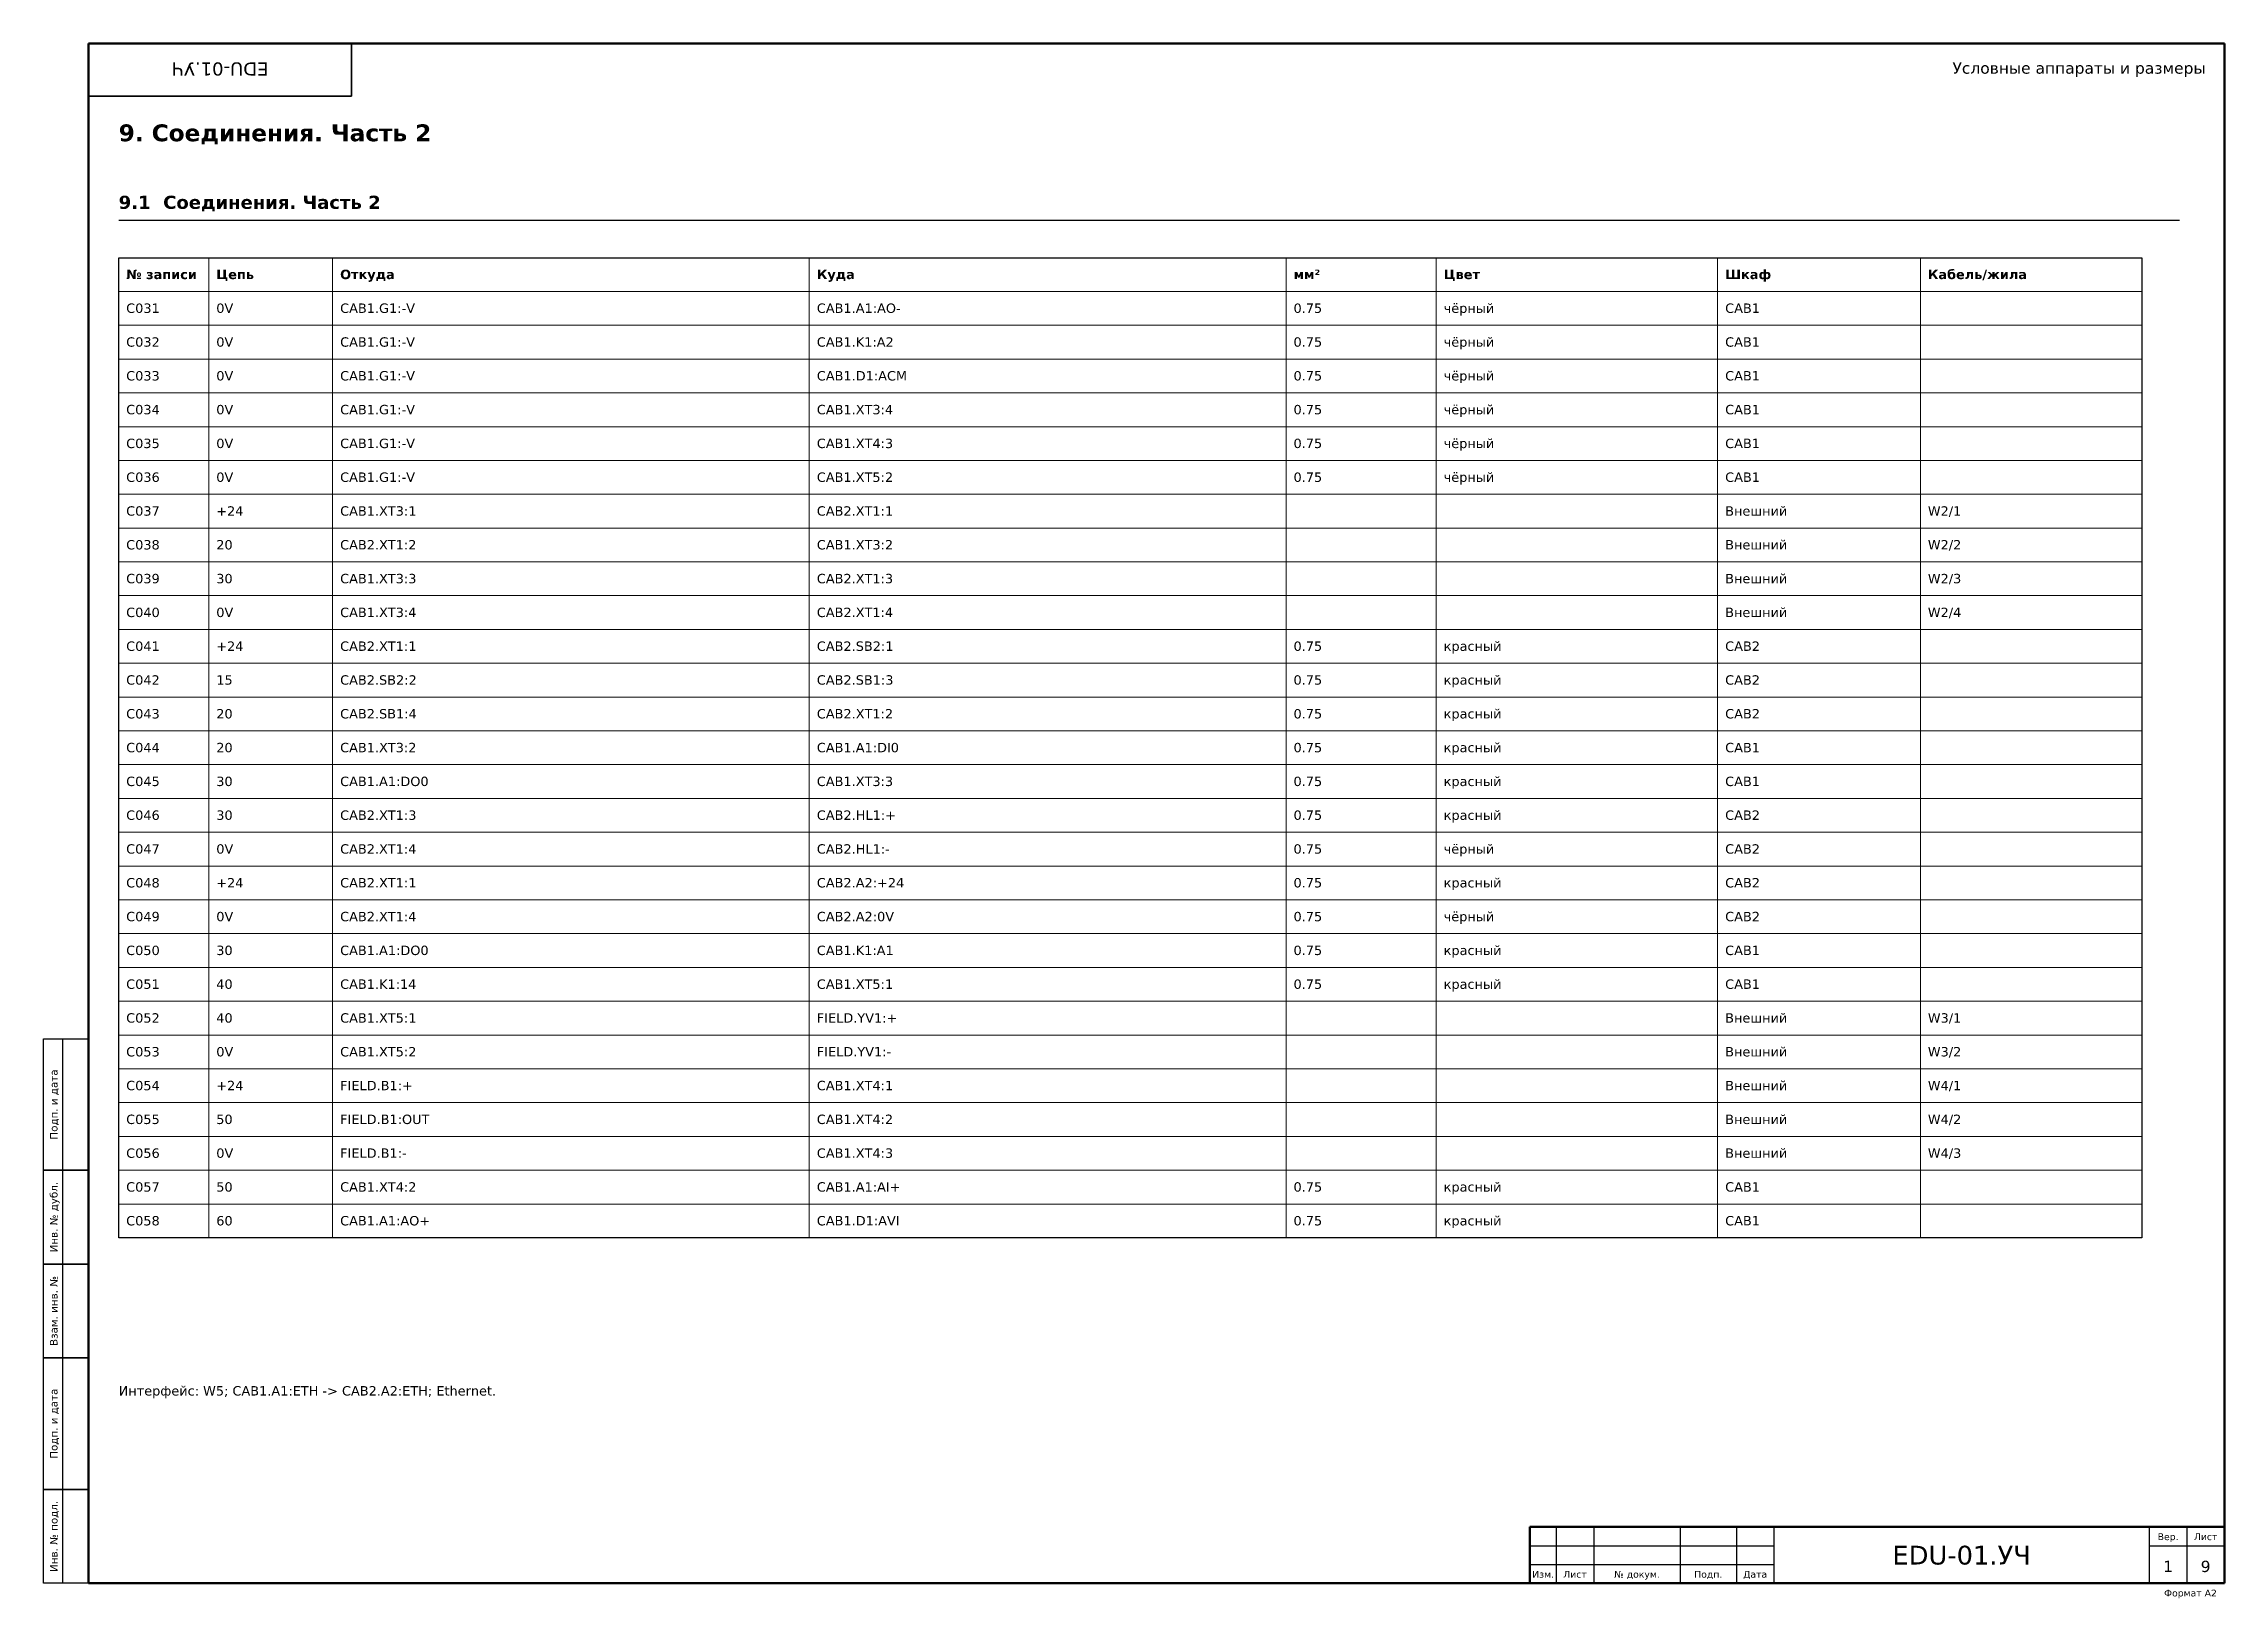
# Model space of a CAD drawing. Header units: millimetres. Extents: x 8 to 589, y 1 to 415.
import ezdxf
from ezdxf.enums import TextEntityAlignment as Align

# ---------------------------------------------------------------- set-up
doc = ezdxf.new("R2010")
doc.units = ezdxf.units.MM
for name, color, linetype in [('FRAME', 7, 'Continuous'), ('NOTES', 7, 'Continuous'), ('TEXT', 7, 'Continuous')]:
    doc.layers.add(name, color=color, linetype=linetype)
doc.styles.add('F', font='DejaVuSans.ttf')
doc.styles.add('FB', font='DejaVuSans-Bold.ttf')

msp = doc.modelspace()

# ---------------------------------------------------------------- linework, layer by layer
at = {"layer": 'FRAME', "lineweight": 50}
for p, q in [((20, 415), (589, 415)), ((20, 5), (20, 415)), ((589, 415), (589, 5)), ((404, 20), (589, 20)), ((404, 5), (404, 20)), ((589, 20), (589, 5)), ((589, 5), (20, 5)), ((589, 5), (404, 5))]:
    msp.add_line(p, q, dxfattribs=at)
at = {"layer": 'FRAME', "lineweight": 35}
for p, q in [((20, 415), (90, 415)), ((20, 401), (20, 415)), ((90, 415), (90, 401)), ((90, 401), (20, 401))]:
    msp.add_line(p, q, dxfattribs=at)
at = {"layer": 'FRAME', "lineweight": 25}
for p, q in [((8, 150), (20, 150)), ((8, 115), (8, 150)), ((13, 150), (13, 115)), ((20, 150), (20, 115)), ((8, 115), (20, 115)), ((8, 90), (8, 115)), ((20, 115), (8, 115)), ((13, 115), (13, 90)), ((20, 115), (20, 90)), ((8, 90), (20, 90)), ((8, 65), (8, 90)), ((20, 90), (8, 90)), ((13, 90), (13, 65)), ((20, 90), (20, 65)), ((8, 65), (20, 65)), ((8, 30), (8, 65)), ((20, 65), (8, 65)), ((13, 65), (13, 30)), ((20, 65), (20, 30)), ((8, 30), (20, 30)), ((8, 5), (8, 30)), ((20, 30), (8, 30)), ((13, 30), (13, 5)), ((20, 30), (20, 5)), ((411, 20), (411, 5)), ((421, 20), (421, 5)), ((444, 20), (444, 5)), ((459, 20), (459, 5)), ((469, 20), (469, 5)), ((569, 20), (569, 5)), ((579, 20), (579, 5)), ((404, 15), (469, 15)), ((569, 15), (589, 15)), ((404, 10), (469, 10)), ((20, 5), (8, 5))]:
    msp.add_line(p, q, dxfattribs=at)
at = {"layer": 'NOTES', "lineweight": 25}
msp.add_line((28, 368), (577, 368), dxfattribs=at)
at = {"layer": 'NOTES', "lineweight": 30}
for p, q in [((28, 358), (567, 358)), ((28, 97), (28, 358)), ((567, 358), (567, 97)), ((567, 97), (28, 97))]:
    msp.add_line(p, q, dxfattribs=at)
at = {"layer": 'NOTES', "lineweight": 20}
for p, q in [((52, 358), (52, 97)), ((85, 358), (85, 97)), ((212, 358), (212, 97)), ((339, 358), (339, 97)), ((379, 358), (379, 97)), ((454, 358), (454, 97)), ((508, 358), (508, 97)), ((28, 349), (567, 349)), ((28, 340), (567, 340)), ((28, 331), (567, 331)), ((28, 322), (567, 322)), ((28, 313), (567, 313)), ((28, 304), (567, 304)), ((28, 295), (567, 295)), ((28, 286), (567, 286)), ((28, 277), (567, 277)), ((28, 268), (567, 268)), ((28, 259), (567, 259)), ((28, 250), (567, 250)), ((28, 241), (567, 241)), ((28, 232), (567, 232)), ((28, 223), (567, 223)), ((28, 214), (567, 214)), ((28, 205), (567, 205)), ((28, 196), (567, 196)), ((28, 187), (567, 187)), ((28, 178), (567, 178)), ((28, 169), (567, 169)), ((28, 160), (567, 160)), ((28, 151), (567, 151)), ((28, 142), (567, 142)), ((28, 133), (567, 133)), ((28, 124), (567, 124)), ((28, 115), (567, 115)), ((28, 106), (567, 106))]:
    msp.add_line(p, q, dxfattribs=at)

# ---------------------------------------------------------------- texts
at = {"layer": 'FRAME', "style": 'F'}
for s, height, rotation, p in [('EDU-01.УЧ', 3.5, 180, (55, 410)), ('Подп. и дата', 2, 90, (11.7, 132.5)), ('Инв. № дубл.', 2, 90, (11.7, 102.5)), ('Взам. инв. №', 2, 90, (11.7, 77.5)), ('Подп. и дата', 2, 90, (11.7, 47.5)), ('Инв. № подл.', 2, 90, (11.7, 17.5))]:
    msp.add_text(s, height=height, rotation=rotation, dxfattribs=at).set_placement(p, align=Align.CENTER)
for s, height, p in [('Вер.', 1.8, (574, 16.5)), ('Лист', 1.8, (584, 16.5)), ('EDU-01.УЧ', 5, (519, 10)), ('Изм.', 1.8, (407.5, 6.5)), ('Лист', 1.8, (416, 6.5)), ('№ докум.', 1.8, (432.5, 6.5)), ('Подп.', 1.8, (451.5, 6.5)), ('Дата', 1.8, (464, 6.5)), ('1', 3, (574, 8)), ('9', 3, (584, 8))]:
    msp.add_text(s, height=height, dxfattribs=at).set_placement(p, align=Align.CENTER)
msp.add_text('Формат A2', height=1.8, dxfattribs=at).set_placement((587, 1.5), align=Align.RIGHT)
at = {"layer": 'TEXT', "style": 'F'}
msp.add_text('Условные аппараты и размеры', height=3, dxfattribs=at).set_placement((584, 407), align=Align.RIGHT)
at = {"layer": 'TEXT'}
for s, height, style, p in [('9. Соединения. Часть 2', 4.5, 'FB', (28, 389)), ('9.1  Соединения. Часть 2', 3.5, 'FB', (28, 371)), ('№ записи', 2.5, 'FB', (30, 352.3)), ('Цепь', 2.5, 'FB', (54, 352.3)), ('Откуда', 2.5, 'FB', (87, 352.3)), ('Куда', 2.5, 'FB', (214, 352.3)), ('мм²', 2.5, 'FB', (341, 352.3)), ('Цвет', 2.5, 'FB', (381, 352.3)), ('Шкаф', 2.5, 'FB', (456, 352.3)), ('Кабель/жила', 2.5, 'FB', (510, 352.3)), ('C031', 2.5, 'F', (30, 343.3)), ('0V', 2.5, 'F', (54, 343.3)), ('CAB1.G1:-V', 2.5, 'F', (87, 343.3)), ('CAB1.A1:AO-', 2.5, 'F', (214, 343.3)), ('0.75', 2.5, 'F', (341, 343.3)), ('чёрный', 2.5, 'F', (381, 343.3)), ('CAB1', 2.5, 'F', (456, 343.3)), ('C032', 2.5, 'F', (30, 334.3)), ('0V', 2.5, 'F', (54, 334.3)), ('CAB1.G1:-V', 2.5, 'F', (87, 334.3)), ('CAB1.K1:A2', 2.5, 'F', (214, 334.3)), ('0.75', 2.5, 'F', (341, 334.3)), ('чёрный', 2.5, 'F', (381, 334.3)), ('CAB1', 2.5, 'F', (456, 334.3)), ('C033', 2.5, 'F', (30, 325.3)), ('0V', 2.5, 'F', (54, 325.3)), ('CAB1.G1:-V', 2.5, 'F', (87, 325.3)), ('CAB1.D1:ACM', 2.5, 'F', (214, 325.3)), ('0.75', 2.5, 'F', (341, 325.3)), ('чёрный', 2.5, 'F', (381, 325.3)), ('CAB1', 2.5, 'F', (456, 325.3)), ('C034', 2.5, 'F', (30, 316.3)), ('0V', 2.5, 'F', (54, 316.3)), ('CAB1.G1:-V', 2.5, 'F', (87, 316.3)), ('CAB1.XT3:4', 2.5, 'F', (214, 316.3)), ('0.75', 2.5, 'F', (341, 316.3)), ('чёрный', 2.5, 'F', (381, 316.3)), ('CAB1', 2.5, 'F', (456, 316.3)), ('C035', 2.5, 'F', (30, 307.3)), ('0V', 2.5, 'F', (54, 307.3)), ('CAB1.G1:-V', 2.5, 'F', (87, 307.3)), ('CAB1.XT4:3', 2.5, 'F', (214, 307.3)), ('0.75', 2.5, 'F', (341, 307.3)), ('чёрный', 2.5, 'F', (381, 307.3)), ('CAB1', 2.5, 'F', (456, 307.3)), ('C036', 2.5, 'F', (30, 298.3)), ('0V', 2.5, 'F', (54, 298.3)), ('CAB1.G1:-V', 2.5, 'F', (87, 298.3)), ('CAB1.XT5:2', 2.5, 'F', (214, 298.3)), ('0.75', 2.5, 'F', (341, 298.3)), ('чёрный', 2.5, 'F', (381, 298.3)), ('CAB1', 2.5, 'F', (456, 298.3)), ('C037', 2.5, 'F', (30, 289.3)), ('+24', 2.5, 'F', (54, 289.3)), ('CAB1.XT3:1', 2.5, 'F', (87, 289.3)), ('CAB2.XT1:1', 2.5, 'F', (214, 289.3)), ('Внешний', 2.5, 'F', (456, 289.3)), ('W2/1', 2.5, 'F', (510, 289.3)), ('C038', 2.5, 'F', (30, 280.3)), ('20', 2.5, 'F', (54, 280.3)), ('CAB2.XT1:2', 2.5, 'F', (87, 280.3)), ('CAB1.XT3:2', 2.5, 'F', (214, 280.3)), ('Внешний', 2.5, 'F', (456, 280.3)), ('W2/2', 2.5, 'F', (510, 280.3)), ('C039', 2.5, 'F', (30, 271.3)), ('30', 2.5, 'F', (54, 271.3)), ('CAB1.XT3:3', 2.5, 'F', (87, 271.3)), ('CAB2.XT1:3', 2.5, 'F', (214, 271.3)), ('Внешний', 2.5, 'F', (456, 271.3)), ('W2/3', 2.5, 'F', (510, 271.3)), ('C040', 2.5, 'F', (30, 262.3)), ('0V', 2.5, 'F', (54, 262.3)), ('CAB1.XT3:4', 2.5, 'F', (87, 262.3)), ('CAB2.XT1:4', 2.5, 'F', (214, 262.3)), ('Внешний', 2.5, 'F', (456, 262.3)), ('W2/4', 2.5, 'F', (510, 262.3)), ('C041', 2.5, 'F', (30, 253.3)), ('+24', 2.5, 'F', (54, 253.3)), ('CAB2.XT1:1', 2.5, 'F', (87, 253.3)), ('CAB2.SB2:1', 2.5, 'F', (214, 253.3)), ('0.75', 2.5, 'F', (341, 253.3)), ('красный', 2.5, 'F', (381, 253.3)), ('CAB2', 2.5, 'F', (456, 253.3)), ('C042', 2.5, 'F', (30, 244.3)), ('15', 2.5, 'F', (54, 244.3)), ('CAB2.SB2:2', 2.5, 'F', (87, 244.3)), ('CAB2.SB1:3', 2.5, 'F', (214, 244.3)), ('0.75', 2.5, 'F', (341, 244.3)), ('красный', 2.5, 'F', (381, 244.3)), ('CAB2', 2.5, 'F', (456, 244.3)), ('C043', 2.5, 'F', (30, 235.3)), ('20', 2.5, 'F', (54, 235.3)), ('CAB2.SB1:4', 2.5, 'F', (87, 235.3)), ('CAB2.XT1:2', 2.5, 'F', (214, 235.3)), ('0.75', 2.5, 'F', (341, 235.3)), ('красный', 2.5, 'F', (381, 235.3)), ('CAB2', 2.5, 'F', (456, 235.3)), ('C044', 2.5, 'F', (30, 226.3)), ('20', 2.5, 'F', (54, 226.3)), ('CAB1.XT3:2', 2.5, 'F', (87, 226.3)), ('CAB1.A1:DI0', 2.5, 'F', (214, 226.3)), ('0.75', 2.5, 'F', (341, 226.3)), ('красный', 2.5, 'F', (381, 226.3)), ('CAB1', 2.5, 'F', (456, 226.3)), ('C045', 2.5, 'F', (30, 217.3)), ('30', 2.5, 'F', (54, 217.3)), ('CAB1.A1:DO0', 2.5, 'F', (87, 217.3)), ('CAB1.XT3:3', 2.5, 'F', (214, 217.3)), ('0.75', 2.5, 'F', (341, 217.3)), ('красный', 2.5, 'F', (381, 217.3)), ('CAB1', 2.5, 'F', (456, 217.3)), ('C046', 2.5, 'F', (30, 208.3)), ('30', 2.5, 'F', (54, 208.3)), ('CAB2.XT1:3', 2.5, 'F', (87, 208.3)), ('CAB2.HL1:+', 2.5, 'F', (214, 208.3)), ('0.75', 2.5, 'F', (341, 208.3)), ('красный', 2.5, 'F', (381, 208.3)), ('CAB2', 2.5, 'F', (456, 208.3)), ('C047', 2.5, 'F', (30, 199.3)), ('0V', 2.5, 'F', (54, 199.3)), ('CAB2.XT1:4', 2.5, 'F', (87, 199.3)), ('CAB2.HL1:-', 2.5, 'F', (214, 199.3)), ('0.75', 2.5, 'F', (341, 199.3)), ('чёрный', 2.5, 'F', (381, 199.3)), ('CAB2', 2.5, 'F', (456, 199.3)), ('C048', 2.5, 'F', (30, 190.3)), ('+24', 2.5, 'F', (54, 190.3)), ('CAB2.XT1:1', 2.5, 'F', (87, 190.3)), ('CAB2.A2:+24', 2.5, 'F', (214, 190.3)), ('0.75', 2.5, 'F', (341, 190.3)), ('красный', 2.5, 'F', (381, 190.3)), ('CAB2', 2.5, 'F', (456, 190.3)), ('C049', 2.5, 'F', (30, 181.3)), ('0V', 2.5, 'F', (54, 181.3)), ('CAB2.XT1:4', 2.5, 'F', (87, 181.3)), ('CAB2.A2:0V', 2.5, 'F', (214, 181.3)), ('0.75', 2.5, 'F', (341, 181.3)), ('чёрный', 2.5, 'F', (381, 181.3)), ('CAB2', 2.5, 'F', (456, 181.3)), ('C050', 2.5, 'F', (30, 172.3)), ('30', 2.5, 'F', (54, 172.3)), ('CAB1.A1:DO0', 2.5, 'F', (87, 172.3)), ('CAB1.K1:A1', 2.5, 'F', (214, 172.3)), ('0.75', 2.5, 'F', (341, 172.3)), ('красный', 2.5, 'F', (381, 172.3)), ('CAB1', 2.5, 'F', (456, 172.3)), ('C051', 2.5, 'F', (30, 163.3)), ('40', 2.5, 'F', (54, 163.3)), ('CAB1.K1:14', 2.5, 'F', (87, 163.3)), ('CAB1.XT5:1', 2.5, 'F', (214, 163.3)), ('0.75', 2.5, 'F', (341, 163.3)), ('красный', 2.5, 'F', (381, 163.3)), ('CAB1', 2.5, 'F', (456, 163.3)), ('Внешний', 2.5, 'F', (456, 154.3)), ('C052', 2.5, 'F', (30, 154.3)), ('40', 2.5, 'F', (54, 154.3)), ('CAB1.XT5:1', 2.5, 'F', (87, 154.3)), ('FIELD.YV1:+', 2.5, 'F', (214, 154.3)), ('W3/1', 2.5, 'F', (510, 154.3)), ('C053', 2.5, 'F', (30, 145.3)), ('0V', 2.5, 'F', (54, 145.3)), ('CAB1.XT5:2', 2.5, 'F', (87, 145.3)), ('FIELD.YV1:-', 2.5, 'F', (214, 145.3)), ('Внешний', 2.5, 'F', (456, 145.3)), ('W3/2', 2.5, 'F', (510, 145.3)), ('C054', 2.5, 'F', (30, 136.3)), ('+24', 2.5, 'F', (54, 136.3)), ('FIELD.B1:+', 2.5, 'F', (87, 136.3)), ('CAB1.XT4:1', 2.5, 'F', (214, 136.3)), ('Внешний', 2.5, 'F', (456, 136.3)), ('W4/1', 2.5, 'F', (510, 136.3)), ('C055', 2.5, 'F', (30, 127.3)), ('50', 2.5, 'F', (54, 127.3)), ('FIELD.B1:OUT', 2.5, 'F', (87, 127.3)), ('CAB1.XT4:2', 2.5, 'F', (214, 127.3)), ('Внешний', 2.5, 'F', (456, 127.3)), ('W4/2', 2.5, 'F', (510, 127.3)), ('C056', 2.5, 'F', (30, 118.3)), ('0V', 2.5, 'F', (54, 118.3)), ('FIELD.B1:-', 2.5, 'F', (87, 118.3)), ('CAB1.XT4:3', 2.5, 'F', (214, 118.3)), ('Внешний', 2.5, 'F', (456, 118.3)), ('W4/3', 2.5, 'F', (510, 118.3)), ('C057', 2.5, 'F', (30, 109.3)), ('50', 2.5, 'F', (54, 109.3)), ('CAB1.XT4:2', 2.5, 'F', (87, 109.3)), ('CAB1.A1:AI+', 2.5, 'F', (214, 109.3)), ('0.75', 2.5, 'F', (341, 109.3)), ('красный', 2.5, 'F', (381, 109.3)), ('CAB1', 2.5, 'F', (456, 109.3)), ('C058', 2.5, 'F', (30, 100.3)), ('60', 2.5, 'F', (54, 100.3)), ('CAB1.A1:AO+', 2.5, 'F', (87, 100.3)), ('CAB1.D1:AVI', 2.5, 'F', (214, 100.3)), ('0.75', 2.5, 'F', (341, 100.3)), ('красный', 2.5, 'F', (381, 100.3)), ('CAB1', 2.5, 'F', (456, 100.3)), ('Интерфейс: W5; CAB1.A1:ETH -> CAB2.A2:ETH; Ethernet.', 2.5, 'F', (28, 55))]:
    msp.add_text(s, height=height, dxfattribs=dict(at, style=style)).set_placement(p)

doc.saveas('drawing.dxf')
